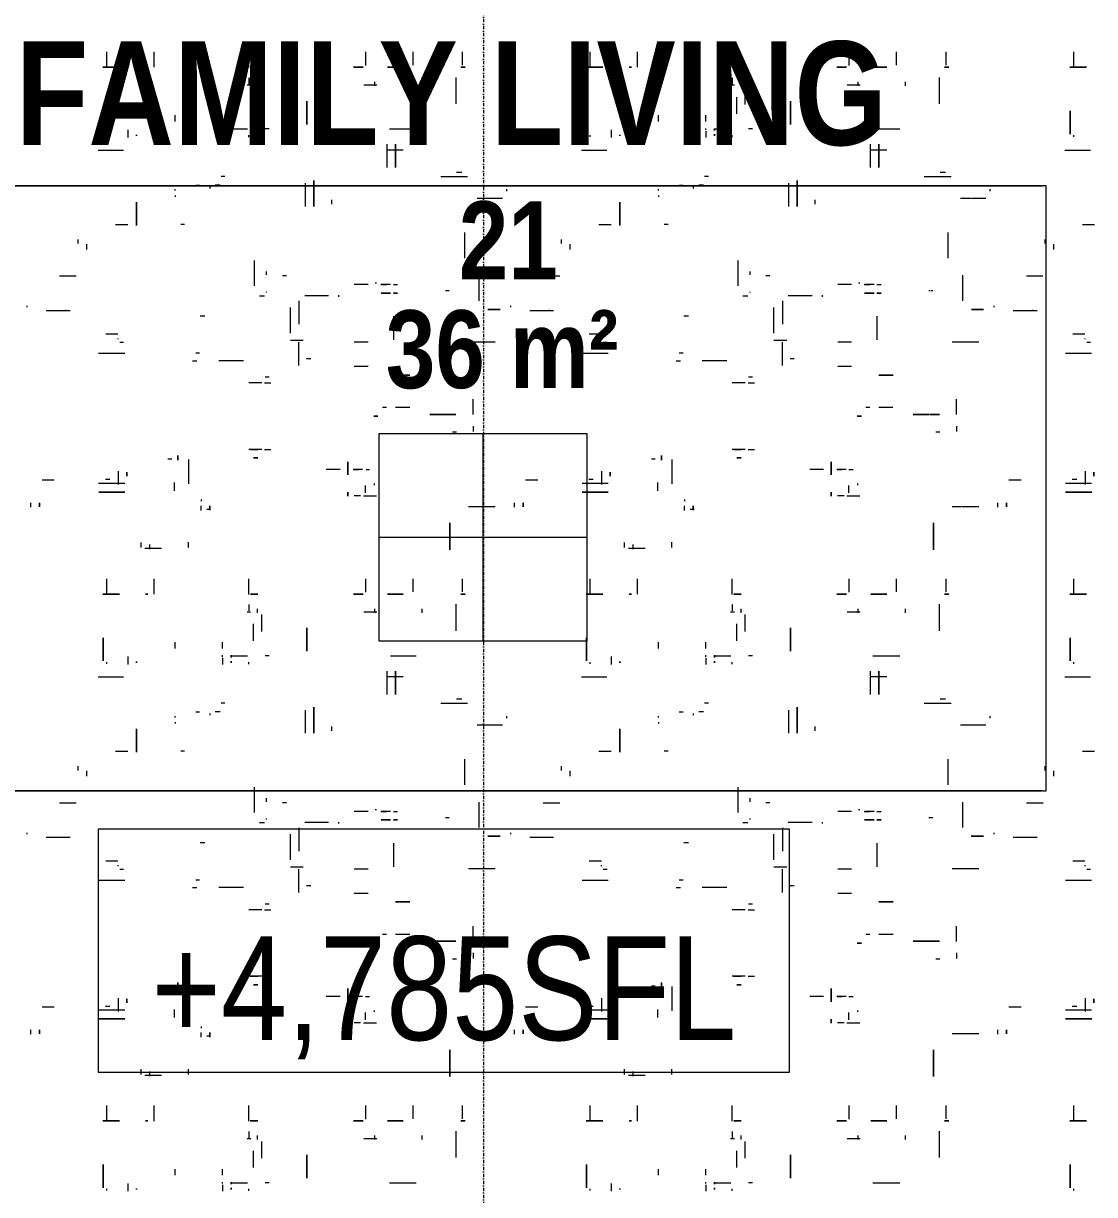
# Model space of a CAD drawing. Header units: millimetres. Extents: x -20313 to 13390, y -15775 to 12805.
# Drawn here: x -8561 to -7322, y -1739 to -383 of the extents above; entities that cross this region are included whole.
import ezdxf

# ---------------------------------------------------------------- set-up
doc = ezdxf.new("R2010")
doc.units = ezdxf.units.MM
doc.linetypes.add('TD_Level Line', pattern=[8, 4, -2, 0, -2])
for name, color, linetype, lineweight in [('A-AREA-IDEN', 2, 'Continuous', 9), ('G-ANNO-DIMS', 111, 'Continuous', 9), ('G-ANNO-SYMB', 111, 'Continuous', 9), ('G-IMPT', 8, 'Continuous', 5), ('I-FURN', 30, 'Continuous', 5)]:
    doc.layers.add(name, color=color, linetype=linetype, lineweight=lineweight)
doc.styles.add('Arial Narrow_1', font='ARIALN.TTF', dxfattribs={"height": 120})
doc.styles.add('Arial Narrow_B', font='ARIALNB.TTF', dxfattribs={"height": 90})
doc.styles.add('Arial Narrow_B_1', font='ARIALNB.TTF', dxfattribs={"height": 120})

# ---------------------------------------------------------------- blocks, each defined once
blk = doc.blocks.new('FUR_2_Tables_Coffee-Profile - _-1171523-01_First floor')
at = {"layer": 'I-FURN', "color": 10}
for p, q in [((-871.7, 350), (-871.7, -350)), ((-870.8, 350), (-871.7, 350)), ((-867.6, 350), (-871.7, 350)), ((-868, 350), (-870.7, 350)), ((-867.6, 350), (-785, 350)), ((-866.7, 350), (-865.9, 350)), ((-866.7, 350), (-863.2, 350)), ((-863.6, 350), (-866.1, 350)), ((-865.9, 350), (-836, 350)), ((-857.3, 350), (-863.4, 350)), ((-780.7, 350), (-863.2, 350)), ((-842.6, 350), (-857.3, 350)), ((-836, 350), (-842.4, 350)), ((-836, 350), (-222.8, 350)), ((-817.6, 350), (-834.9, 350)), ((-222.8, 350), (-817.6, 350)), ((-673, 350), (-785, 350)), ((-780.7, 350), (-673, 350)), ((-673, 350), (630.6, 350)), ((630.6, 350), (-673, 350)), ((229.6, 350), (-222.8, 350)), ((-221.7, 350), (-133.1, 350)), ((-132.4, 350), (-42.2, 350)), ((-42, 350), (48.8, 350)), ((49.1, 350), (139.2, 350)), ((139.9, 350), (228.5, 350)), ((817.8, 350), (229.6, 350)), ((229.6, 350), (836.1, 350)), ((814.1, 350), (630.6, 350)), ((630.6, 350), (673.9, 350)), ((674.9, 350), (809.8, 350)), ((863.7, 350), (809.8, 350)), ((814.1, 350), (868.1, 350)), ((835, 350), (817.8, 350)), ((842.5, 350), (836.1, 350)), ((836.1, 350), (866.9, 350)), ((857.2, 350), (842.6, 350)), ((859.4, 350), (857.2, 350)), ((863.3, 350), (859.9, 350)), ((866.2, 350), (863.6, 350)), ((863.7, 350), (866.9, 350)), ((871.9, 350), (868.1, 350)), ((871.9, 350), (868.1, 350)), ((871.9, -350), (871.9, 350)), ((-871.7, -350), (-871.7, -350)), ((-871.7, -350), (-870.8, -350)), ((-871.7, -350), (-867.6, -350)), ((-870.7, -350), (-868, -350)), ((-785, -350), (-867.6, -350)), ((-865.9, -350), (-866.7, -350)), ((-863.2, -350), (-866.7, -350)), ((-866.1, -350), (-863.6, -350)), ((-836, -350), (-865.9, -350)), ((-863.4, -350), (-857.3, -350)), ((-863.2, -350), (-780.7, -350)), ((-857.3, -350), (-842.6, -350)), ((-842.4, -350), (-836, -350)), ((-222.8, -350), (-836, -350)), ((-834.9, -350), (-817.6, -350)), ((-817.6, -350), (-222.8, -350)), ((-785, -350), (-673, -350)), ((-673, -350), (-780.7, -350)), ((630.6, -350), (-673, -350)), ((-673, -350), (630.6, -350)), ((-222.8, -350), (229.6, -350)), ((-133.1, -350), (-221.7, -350)), ((-42.2, -350), (-132.4, -350)), ((48.8, -350), (-42, -350)), ((139.2, -350), (49.1, -350)), ((228.5, -350), (139.9, -350)), ((229.6, -350), (817.8, -350)), ((836.1, -350), (229.6, -350)), ((630.6, -350), (814.1, -350)), ((673.9, -350), (630.6, -350)), ((809.8, -350), (674.9, -350)), ((809.8, -350), (863.7, -350)), ((868.1, -350), (814.1, -350)), ((817.8, -350), (835, -350)), ((836.1, -350), (842.5, -350)), ((866.9, -350), (836.1, -350)), ((842.6, -350), (857.2, -350)), ((857.2, -350), (859.4, -350)), ((859.9, -350), (863.3, -350)), ((863.6, -350), (866.2, -350)), ((866.9, -350), (863.7, -350)), ((868.1, -350), (871.9, -350)), ((868.1, -350), (871.9, -350))]:
    blk.add_line(p, q, dxfattribs=at)
blk = doc.blocks.new('FUR_8_Carpet - _-1171524-01_First floor')
at = {"layer": 'G-IMPT'}
for p, q in [((-903.5, 462.6), (-903.5, 460.7)), ((-508.3, 462.8), (-508.3, 460.7)), ((-477.8, 455.8), (-477.8, 463.3)), ((-477.8, 460), (-477.8, 461.5)), ((-368.4, 454.2), (-368.4, 463.3)), ((-344.1, 462.6), (-344.1, 460.7)), ((51.1, 462.8), (51.1, 460.7)), ((81.5, 455.8), (81.5, 463.3)), ((81.5, 460), (81.5, 461.5)), ((191, 454.2), (191, 463.3)), ((215.2, 462.6), (215.2, 460.7)), ((-671.1, 453.4), (-702.1, 453.4)), ((-575.6, 448.1), (-575.6, 425.8)), ((-575.6, 425.8), (-575.6, 448.1)), ((-531.9, 453.4), (-527.1, 453.4)), ((-487.8, 453.4), (-506.9, 453.4)), ((-477.8, 454.5), (-477.8, 452.8)), ((-111.7, 453.4), (-142.8, 453.4)), ((-16.2, 448.1), (-16.2, 425.8)), ((-16.2, 425.8), (-16.2, 448.1)), ((27.5, 453.4), (32.2, 453.4)), ((71.5, 453.4), (52.4, 453.4)), ((81.5, 454.5), (81.5, 452.8)), ((-513.4, 421.6), (-513.4, 436)), ((-477.8, 444.8), (-477.8, 437.6)), ((-423.1, 444.8), (-423.1, 437.6)), ((45.9, 421.6), (45.9, 436)), ((81.5, 444.8), (81.5, 437.6)), ((136.2, 444.8), (136.2, 437.6)), ((-748.2, 424.4), (-748.2, 393.8)), ((-523.4, 425.1), (-523.4, 420.1)), ((-513.4, 416.6), (-513.4, 421.6)), ((-188.8, 424.4), (-188.8, 393.8)), ((35.9, 425.1), (35.9, 420.1)), ((45.9, 416.6), (45.9, 421.6)), ((-523.4, 420.1), (-523.4, 405.7)), ((35.9, 420.1), (35.9, 405.7)), ((-708.5, 398.8), (-708.5, 403.4)), ((-641.5, 402.3), (-656.5, 402.3)), ((-653.8, 398.8), (-653.8, 403.4)), ((-518.3, 398.8), (-518.3, 403.4)), ((-506.5, 402.3), (-510.9, 402.3)), ((-508.3, 394.1), (-508.3, 401.5)), ((-149.1, 398.8), (-149.1, 403.4)), ((-82.2, 402.3), (-97.2, 402.3)), ((-94.4, 398.8), (-94.4, 403.4)), ((41.1, 398.8), (41.1, 403.4)), ((52.9, 402.3), (48.5, 402.3)), ((51.1, 394.1), (51.1, 401.5)), ((-903.5, 381.2), (-903.5, 364.2)), ((-643.8, 379.8), (-643.8, 364.2)), ((-508.3, 382.3), (-508.3, 364.2)), ((-398.9, 382.1), (-398.9, 364.2)), ((-344.1, 381.2), (-344.1, 364.2)), ((-84.4, 379.8), (-84.4, 364.2)), ((51.1, 382.3), (51.1, 364.2)), ((160.5, 382.1), (160.5, 364.2)), ((215.2, 381.2), (215.2, 364.2)), ((-755.8, 379.4), (-755.8, 364.2)), ((-698.5, 379.4), (-698.5, 364.2)), ((-196.4, 379.4), (-196.4, 364.2)), ((-139.1, 379.4), (-139.1, 364.2)), ((-438.1, 322), (-438.1, 328.2)), ((-393.4, 324.6), (-393.4, 330.1)), ((-383.4, 322.2), (-383.4, 328.2)), ((121.2, 322), (121.2, 328.2)), ((165.9, 324.6), (165.9, 330.1)), ((175.9, 322.2), (175.9, 328.2)), ((-453.3, 285), (-453.3, 279.8)), ((106.1, 285), (106.1, 279.8)), ((-815.7, 281.5), (-815.7, 276.5)), ((-762.7, 280.7), (-793.5, 280.7)), ((-464.3, 284), (-459.8, 284)), ((-453.3, 272.5), (-453.3, 274.5)), ((-256.4, 281.5), (-256.4, 276.5)), ((-203.3, 280.7), (-234.1, 280.7)), ((95.1, 284), (99.5, 284)), ((106.1, 272.5), (106.1, 274.5)), ((303, 281.5), (303, 276.5)), ((-641.1, 268.4), (-656.1, 268.4)), ((-643.3, 265), (-643.3, 256.3)), ((-637.7, 268.4), (-630.3, 268.4)), ((-422.3, 262.4), (-422.3, 252.9)), ((-81.7, 268.4), (-96.7, 268.4)), ((-83.9, 265), (-83.9, 256.3)), ((-78.4, 268.4), (-71, 268.4)), ((137.1, 262.4), (137.1, 252.9)), ((-924.2, 253.8), (-894, 253.8)), ((-916.6, 239.7), (-916.6, 255.2)), ((-901.8, 249.1), (-907, 249.1)), ((-842.7, 250.2), (-828.5, 250.2)), ((-653.3, 254.2), (-653.3, 255.9)), ((-439, 254.5), (-439, 226.3)), ((-364.8, 253.8), (-334.6, 253.8)), ((-357.2, 239.7), (-357.2, 255.2)), ((-342.5, 249.1), (-347.6, 249.1)), ((-283.3, 250.2), (-269.2, 250.2)), ((-93.9, 254.2), (-93.9, 255.9)), ((120.3, 254.5), (120.3, 226.3)), ((194.5, 253.8), (224.8, 253.8)), ((202.1, 239.7), (202.1, 255.2)), ((216.9, 249.1), (211.7, 249.1)), ((276, 250.2), (290.2, 250.2)), ((-643.3, 237.9), (-648.2, 237.9)), ((-640.1, 237.9), (-629.2, 237.9)), ((-629.6, 237.9), (-635.3, 237.9)), ((-613.9, 237.9), (-598, 237.9)), ((-83.9, 237.9), (-88.8, 237.9)), ((-80.7, 237.9), (-69.9, 237.9)), ((-70.3, 237.9), (-76, 237.9)), ((-54.6, 237.9), (-38.7, 237.9)), ((-518.3, 225.2), (-518.3, 223.8)), ((-419.3, 225.9), (-414.9, 225.9)), ((41.1, 225.2), (41.1, 223.8)), ((140, 225.9), (144.5, 225.9)), ((-526.6, 214.4), (-534, 214.4)), ((-523.3, 214.4), (-508.3, 214.4)), ((32.7, 214.4), (25.3, 214.4)), ((36, 214.4), (51, 214.4)), ((-768, 187.6), (-768, 193.8)), ((-748.5, 194.6), (-744.1, 194.6)), ((-208.7, 187.6), (-208.7, 193.8)), ((-189.2, 194.6), (-184.8, 194.6)), ((-768, 174.2), (-768, 156.5)), ((-694.6, 166.1), (-678, 166.1)), ((-667.5, 166.1), (-663.1, 166.1)), ((-208.7, 174.2), (-208.7, 156.5)), ((-135.3, 166.1), (-118.6, 166.1)), ((-108.2, 166.1), (-103.7, 166.1)), ((-526.6, 137.6), (-534, 137.6)), ((-523.3, 137.6), (-508.3, 137.6)), ((32.7, 137.6), (25.3, 137.6)), ((36, 137.6), (51, 137.6)), ((-531.9, 131), (-527.1, 131)), ((27.5, 131), (32.2, 131)), ((-646.3, 118.6), (-630.4, 118.6)), ((-580.1, 109.9), (-575.3, 109.9)), ((-566.5, 117.5), (-566.5, 115.6)), ((-566.5, 115.6), (-566.5, 90.6)), ((-502.1, 112), (-473.6, 112)), ((-443.3, 112), (-448.5, 112)), ((-87, 118.6), (-71.1, 118.6)), ((-20.7, 109.9), (-15.9, 109.9)), ((-7.1, 117.5), (-7.1, 115.6)), ((-7.1, 115.6), (-7.1, 90.6)), ((57.2, 112), (85.7, 112)), ((116, 112), (110.9, 112)), ((-924.2, 103.6), (-894, 103.6)), ((-447, 103), (-451.5, 103)), ((-364.8, 103.6), (-334.6, 103.6)), ((112.3, 103), (107.9, 103)), ((194.5, 103.6), (224.8, 103.6)), ((-922.9, 91), (-918.5, 91)), ((-916.6, 87.1), (-916.6, 86.1)), ((-762.7, 89.9), (-793.5, 89.9)), ((-675.7, 60.5), (-675.7, 87.8)), ((-646.3, 90.6), (-630.4, 90.6)), ((-571.5, 88.4), (-556.5, 88.4)), ((-561.8, 88.4), (-558.2, 88.4)), ((-363.5, 91), (-359.1, 91)), ((-357.2, 87.1), (-357.2, 86.1)), ((-203.3, 89.9), (-234.1, 89.9)), ((-116.3, 60.5), (-116.3, 87.8)), ((-87, 90.6), (-71.1, 90.6)), ((-12.1, 88.4), (2.9, 88.4)), ((-2.5, 88.4), (1.1, 88.4)), ((195.8, 91), (200.3, 91)), ((202.1, 87.1), (202.1, 86.1)), ((-902.3, 81), (-916.4, 81)), ((-566.5, 44.6), (-566.5, 69.6)), ((-556.5, 79.9), (-556.5, 75.2)), ((-556.5, 75.2), (-556.5, 50.2)), ((-342.9, 81), (-357.1, 81)), ((-7.1, 44.6), (-7.1, 69.6)), ((2.9, 79.9), (2.9, 75.2)), ((2.9, 75.2), (2.9, 50.2)), ((216.4, 81), (202.3, 81)), ((-457.7, 60.3), (-452.3, 60.3)), ((101.7, 60.3), (107.1, 60.3)), ((-861.1, 54.1), (-833.5, 54.1)), ((-856.2, 54.2), (-856.2, 53.1)), ((-811.1, 48.4), (-811.1, 50.1)), ((-775, 42.5), (-775, 13.1)), ((-566.5, 42.6), (-566.5, 44.6)), ((-301.7, 54.1), (-274.1, 54.1)), ((-296.9, 54.2), (-296.9, 53.1)), ((-251.7, 48.4), (-251.7, 50.1)), ((-215.7, 42.5), (-215.7, 13.1)), ((-7.1, 42.6), (-7.1, 44.6)), ((257.6, 54.1), (285.3, 54.1)), ((262.5, 54.2), (262.5, 53.1)), ((307.6, 48.4), (307.6, 50.1)), ((-740.3, 31.1), (-735.9, 31.1)), ((-612.7, 37.9), (-612.7, 36.2)), ((-600.8, 36.8), (-598.2, 36.8)), ((-598.2, 36.8), (-573.2, 36.8)), ((-529, 33), (-529, 32.1)), ((-526.5, 37), (-520.8, 37)), ((-180.9, 31.1), (-176.5, 31.1)), ((-53.4, 37.9), (-53.4, 36.2)), ((-41.4, 36.8), (-38.8, 36.8)), ((-38.8, 36.8), (-13.8, 36.8)), ((30.4, 33), (30.4, 32.1)), ((32.9, 37), (38.6, 37)), ((-675.7, 23.7), (-680.6, 23.7)), ((-672.5, 23.7), (-661.6, 23.7)), ((-661, 23.7), (-667.7, 23.7)), ((-646.3, 23.7), (-630.4, 23.7)), ((-552, 13.7), (-547.2, 13.7)), ((-514.7, 0), (-514.7, 25.2)), ((-116.3, 23.7), (-121.2, 23.7)), ((-113.1, 23.7), (-102.3, 23.7)), ((-101.7, 23.7), (-108.4, 23.7)), ((-87, 23.7), (-71.1, 23.7)), ((7.4, 13.7), (12.1, 13.7)), ((44.6, 0), (44.6, 25.2)), ((-529, 12.7), (-529, 8.5)), ((-514.7, -4.3), (-514.7, 0)), ((30.4, 12.7), (30.4, 8.5)), ((44.6, -4.3), (44.6, 0)), ((-758.3, -6.8), (-758.3, -20.9)), ((-198.9, -6.8), (-198.9, -36.7)), ((-880, -23.1), (-880, -16.9)), ((-870, -28.6), (-870, -23.6)), ((-758.3, -20.9), (-758.3, -36.7)), ((-320.6, -23.1), (-320.6, -16.9)), ((-310.6, -28.6), (-310.6, -23.6)), ((238.7, -23.1), (238.7, -16.9)), ((248.7, -28.6), (248.7, -23.6)), ((-913.5, -45.8), (-927.6, -45.8)), ((-434.1, -45.8), (-429.7, -45.8)), ((-354.1, -45.8), (-368.2, -45.8)), ((125.3, -45.8), (129.7, -45.8)), ((205.3, -45.8), (191.1, -45.8)), ((-583.5, -66.6), (-583.5, -91.6)), ((-583.5, -91.6), (-583.5, -66.6)), ((-573.5, -91.6), (-573.5, -66.6)), ((-24.2, -66.6), (-24.2, -91.6)), ((-24.2, -91.6), (-24.2, -66.6)), ((-14.2, -91.6), (-14.2, -66.6)), ((-780.2, -76.3), (-801.8, -76.3)), ((-772.4, -76.3), (-780.2, -76.3)), ((-604, -73), (-604, -69.3)), ((-604, -74.3), (-604, -73)), ((-423.1, -79.4), (-423.1, -77.9)), ((-213.1, -76.3), (-242.4, -76.3)), ((-44.6, -73), (-44.6, -69.3)), ((-44.6, -74.3), (-44.6, -73)), ((136.2, -79.4), (136.2, -77.9)), ((-806.8, -84.1), (-806.8, -86.6)), ((-573.5, -93.5), (-573.5, -91.6)), ((-475.3, -91.4), (-469.6, -91.4)), ((-463.6, -87.5), (-463.6, -89.6)), ((-447, -91.4), (-451.5, -91.4)), ((-423.1, -84.9), (-423.1, -86.6)), ((-247.5, -84.1), (-247.5, -86.6)), ((-14.2, -93.5), (-14.2, -91.6)), ((84, -91.4), (89.7, -91.4)), ((95.8, -87.5), (95.8, -89.6)), ((112.3, -91.4), (107.9, -91.4)), ((136.2, -84.9), (136.2, -86.6)), ((-747.6, -101.4), (-761.5, -101.4)), ((-752.7, -106.5), (-755, -106.5)), ((-748.8, -106.5), (-752.7, -106.5)), ((-730.4, -101.4), (-747.6, -101.4)), ((-480.8, -101.4), (-476.3, -101.4)), ((-171.1, -101.4), (-202.2, -101.4)), ((-189.5, -106.5), (-195.7, -106.5)), ((78.6, -101.4), (83, -101.4)), ((-668, -138.7), (-668, -111.7)), ((-108.7, -138.7), (-108.7, -111.7)), ((-893.3, -131.9), (-922.7, -131.9)), ((-687.1, -131.9), (-668.8, -131.9)), ((-334, -131.9), (-363.3, -131.9)), ((-127.8, -131.9), (-109.5, -131.9)), ((225.4, -131.9), (196, -131.9)), ((-903.5, -147.1), (-903.5, -149)), ((-508.3, -146.8), (-508.3, -149)), ((-477.8, -153.9), (-477.8, -146.4)), ((-477.8, -149.7), (-477.8, -148.1)), ((-368.4, -155.5), (-368.4, -146.4)), ((-344.1, -147.1), (-344.1, -149)), ((51.1, -146.8), (51.1, -149)), ((81.5, -153.9), (81.5, -146.4)), ((81.5, -149.7), (81.5, -148.1)), ((191, -155.5), (191, -146.4)), ((215.2, -147.1), (215.2, -149)), ((-699.4, -156.3), (-702.1, -156.3)), ((-671.1, -156.3), (-699.4, -156.3)), ((-575.6, -161.6), (-575.6, -183.8)), ((-575.6, -183.8), (-575.6, -161.6)), ((-531.9, -156.3), (-527.1, -156.3)), ((-487.8, -156.3), (-506.9, -156.3)), ((-477.8, -155.2), (-477.8, -156.9)), ((-112.8, -156.3), (-142.8, -156.3)), ((-16.2, -161.6), (-16.2, -183.8)), ((-16.2, -183.8), (-16.2, -161.6)), ((27.5, -156.3), (32.2, -156.3)), ((71.5, -156.3), (52.4, -156.3)), ((81.5, -155.2), (81.5, -156.9)), ((-513.4, -188.1), (-513.4, -173.7)), ((-477.8, -164.9), (-477.8, -172.1)), ((-423.1, -164.9), (-423.1, -172.1)), ((45.9, -188.1), (45.9, -173.7)), ((81.5, -164.9), (81.5, -172.1)), ((136.2, -164.9), (136.2, -172.1)), ((-748.2, -185.3), (-748.2, -198.8)), ((-523.4, -184.6), (-523.4, -189.6)), ((-523.4, -189.6), (-523.4, -204)), ((-513.4, -193.1), (-513.4, -188.1)), ((-188.8, -185.3), (-188.8, -215.9)), ((35.9, -184.6), (35.9, -189.6)), ((35.9, -189.6), (35.9, -204)), ((45.9, -193.1), (45.9, -188.1)), ((-748.2, -198.8), (-748.2, -215.9)), ((-708.5, -210.8), (-708.5, -206.2)), ((-652.4, -207.3), (-656.5, -207.3)), ((-653.8, -210.8), (-653.8, -206.2)), ((-641.5, -207.3), (-652.4, -207.3)), ((-518.3, -210.8), (-518.3, -206.2)), ((-506.5, -207.3), (-510.9, -207.3)), ((-508.3, -215.6), (-508.3, -208.2)), ((-149.1, -210.8), (-149.1, -206.2)), ((-82.2, -207.3), (-97.2, -207.3)), ((-94.4, -210.8), (-94.4, -206.2)), ((41.1, -210.8), (41.1, -206.2)), ((52.9, -207.3), (49.1, -207.3)), ((51.1, -215.6), (51.1, -208.2)), ((-903.5, -228.5), (-903.5, -245.5)), ((-758.8, -227.8), (-757.4, -227.8)), ((-757.4, -227.8), (-758.8, -227.8)), ((-755.8, -230.2), (-755.8, -242)), ((-698.5, -230.2), (-698.5, -245.5)), ((-643.8, -229.8), (-643.8, -245.5)), ((-508.3, -227.4), (-508.3, -245.5)), ((-398.9, -227.6), (-398.9, -245.5)), ((-344.1, -228.5), (-344.1, -245.5)), ((-196.4, -230.2), (-196.4, -245.5)), ((-139.1, -230.2), (-139.1, -245.5)), ((-84.4, -229.8), (-84.4, -245.5)), ((51.1, -227.4), (51.1, -245.5)), ((160.5, -227.6), (160.5, -245.5)), ((215.2, -228.5), (215.2, -245.5)), ((-755.8, -242), (-755.8, -245.5)), ((-438.1, -287.7), (-438.1, -281.5)), ((-393.4, -285), (-393.4, -279.6)), ((-383.4, -287.5), (-383.4, -281.5)), ((121.2, -287.7), (121.2, -281.5)), ((165.9, -285), (165.9, -279.6)), ((175.9, -287.5), (175.9, -281.5)), ((-741.2, -310.1), (-741.2, -294.7)), ((-741.2, -294.7), (-741.2, -310.1)), ((-453.3, -324.6), (-453.3, -329.8)), ((106.1, -324.6), (106.1, -329.8)), ((-815.7, -328.2), (-815.7, -333.2)), ((-774.1, -329), (-793.5, -329)), ((-762.7, -329), (-773.4, -329)), ((-464.3, -325.7), (-459.8, -325.7)), ((-453.3, -337.2), (-453.3, -335.1)), ((-256.4, -328.2), (-256.4, -333.2)), ((-203.3, -329), (-234.1, -329)), ((95.1, -325.7), (99.5, -325.7)), ((106.1, -337.2), (106.1, -335.1)), ((303, -328.2), (303, -333.2)), ((-651.9, -341.3), (-656.1, -341.3)), ((-641.1, -341.3), (-651.9, -341.3)), ((-643.3, -344.7), (-643.3, -353.4)), ((-637.7, -341.3), (-630.3, -341.3)), ((-422.3, -347.3), (-422.3, -356.7)), ((-81.7, -341.3), (-96.7, -341.3)), ((-83.9, -344.7), (-83.9, -353.4)), ((-78.4, -341.3), (-71, -341.3)), ((137.1, -347.3), (137.1, -356.7)), ((-924.2, -355.8), (-894, -355.8)), ((-916.6, -369.9), (-916.6, -354.5)), ((-901.8, -360.6), (-907, -360.6)), ((-842.7, -359.5), (-828.5, -359.5)), ((-653.3, -355.5), (-653.3, -353.8)), ((-439, -355.2), (-439, -383.3)), ((-364.8, -355.8), (-334.6, -355.8)), ((-357.2, -369.9), (-357.2, -354.5)), ((-342.5, -360.6), (-347.6, -360.6)), ((-283.3, -359.5), (-269.2, -359.5)), ((-93.9, -355.5), (-93.9, -353.8)), ((120.3, -355.2), (120.3, -383.3)), ((194.5, -355.8), (224.8, -355.8)), ((202.1, -369.9), (202.1, -354.5)), ((216.9, -360.6), (211.7, -360.6)), ((276, -359.5), (290.2, -359.5)), ((-643.3, -371.8), (-648.2, -371.8)), ((-640.1, -371.8), (-629.2, -371.8)), ((-629.6, -371.8), (-635.3, -371.8)), ((-613.9, -371.8), (-598, -371.8)), ((-84.8, -371.8), (-88.8, -371.8)), ((-80.7, -371.8), (-69.9, -371.8)), ((-70.3, -371.8), (-76, -371.8)), ((-54.6, -371.8), (-38.7, -371.8)), ((-518.3, -384.5), (-518.3, -385.9)), ((-419.3, -383.8), (-414.9, -383.8)), ((41.1, -384.5), (41.1, -385.9)), ((140, -383.8), (144.5, -383.8)), ((-526.6, -395.2), (-534, -395.2)), ((-523.3, -395.2), (-508.3, -395.2)), ((32.7, -395.2), (25.3, -395.2)), ((36, -395.2), (51, -395.2)), ((-768, -419), (-768, -415.9)), ((-768, -422.1), (-768, -419)), ((-748.5, -415.1), (-744.1, -415.1)), ((-208.7, -422.1), (-208.7, -415.9)), ((-189.2, -415.1), (-184.8, -415.1)), ((-768, -435.4), (-768, -446.9)), ((-768, -446.9), (-768, -453.2)), ((-748.1, -435.6), (-737.5, -435.6)), ((-737.5, -435.6), (-748.1, -435.6)), ((-694.1, -443.6), (-678, -443.6)), ((-667.5, -443.6), (-663.1, -443.6)), ((-208.7, -435.4), (-208.7, -453.2)), ((-135.3, -443.6), (-118.6, -443.6)), ((-108.2, -443.6), (-103.7, -443.6)), ((-526.6, -472), (-534, -472)), ((-523.3, -472), (-508.3, -472)), ((32.7, -472), (25.3, -472)), ((36, -472), (51, -472)), ((-531.9, -478.6), (-527.1, -478.6)), ((27.5, -478.6), (32.2, -478.6)), ((-646.3, -491), (-630.4, -491)), ((-580.1, -499.8), (-575.3, -499.8)), ((-566.5, -492.2), (-566.5, -494.1)), ((-566.5, -494.1), (-566.5, -519.1)), ((-502.1, -497.6), (-473.6, -497.6)), ((-443.3, -497.6), (-448.5, -497.6)), ((-87, -491), (-71.1, -491)), ((-20.7, -499.8), (-15.9, -499.8)), ((-7.1, -492.2), (-7.1, -494.1)), ((-7.1, -494.1), (-7.1, -519.1)), ((57.2, -497.6), (85.7, -497.6)), ((116, -497.6), (110.9, -497.6)), ((-924.2, -506.1), (-894, -506.1)), ((-447, -506.7), (-451.5, -506.7)), ((-364.8, -506.1), (-334.6, -506.1)), ((112.3, -506.7), (107.9, -506.7)), ((194.5, -506.1), (224.8, -506.1)), ((-922.9, -518.7), (-918.5, -518.7)), ((-916.6, -522.6), (-916.6, -523.6)), ((-773.4, -519.8), (-793.5, -519.8)), ((-762.7, -519.8), (-773.4, -519.8)), ((-675.7, -549.2), (-675.7, -521.8)), ((-646.3, -519.1), (-630.4, -519.1)), ((-571.5, -521.2), (-556.5, -521.2)), ((-561.8, -521.2), (-558.2, -521.2)), ((-363.5, -518.7), (-359.1, -518.7)), ((-357.2, -522.6), (-357.2, -523.6)), ((-203.3, -519.8), (-234.1, -519.8)), ((-116.3, -549.2), (-116.3, -521.8)), ((-87, -519.1), (-71.1, -519.1)), ((-12.1, -521.2), (2.9, -521.2)), ((-2.5, -521.2), (1.1, -521.2)), ((195.8, -518.7), (200.3, -518.7)), ((202.1, -522.6), (202.1, -523.6)), ((-902.3, -528.7), (-916.4, -528.7)), ((-566.5, -565.1), (-566.5, -540.1)), ((-556.5, -529.7), (-556.5, -534.5)), ((-556.5, -534.5), (-556.5, -559.5)), ((-342.9, -528.7), (-357.1, -528.7)), ((-7.1, -565.1), (-7.1, -540.1)), ((2.9, -529.7), (2.9, -534.5)), ((2.9, -534.5), (2.9, -559.5)), ((216.4, -528.7), (202.3, -528.7)), ((-861.1, -555.5), (-833.5, -555.5)), ((-856.2, -555.5), (-856.2, -556.6)), ((-457.7, -549.3), (-452.3, -549.3)), ((-301.7, -555.5), (-274.1, -555.5)), ((-296.9, -555.5), (-296.9, -556.6)), ((101.7, -549.3), (107.1, -549.3)), ((257.6, -555.5), (285.3, -555.5)), ((262.5, -555.5), (262.5, -556.6)), ((-811.1, -561.3), (-811.1, -559.6)), ((-775, -567.2), (-775, -596.6)), ((-566.5, -567.1), (-566.5, -565.1)), ((-251.7, -561.3), (-251.7, -559.6)), ((-215.7, -567.2), (-215.7, -596.6)), ((-7.1, -567.1), (-7.1, -565.1)), ((307.6, -561.3), (307.6, -559.6)), ((-740.3, -578.6), (-738.4, -578.6)), ((-737.5, -578.6), (-735.9, -578.6)), ((-612.7, -571.8), (-612.7, -573.5)), ((-600.8, -572.8), (-598.2, -572.8)), ((-598.2, -572.8), (-573.2, -572.8)), ((-529, -576.6), (-529, -577.6)), ((-526.5, -572.6), (-520.8, -572.6)), ((-180.9, -578.6), (-176.5, -578.6)), ((-53.4, -571.8), (-53.4, -573.5)), ((-41.4, -572.8), (-38.8, -572.8)), ((-38.8, -572.8), (-13.8, -572.8)), ((30.4, -576.6), (30.4, -577.6)), ((32.9, -572.6), (38.6, -572.6)), ((-675.7, -586), (-680.6, -586)), ((-672.5, -586), (-661.6, -586)), ((-661, -586), (-667.7, -586)), ((-646.3, -586), (-630.4, -586)), ((-552, -595.9), (-547.2, -595.9)), ((-514.7, -613.9), (-514.7, -584.5)), ((-116.3, -586), (-121.2, -586)), ((-113.1, -586), (-102.3, -586)), ((-101.7, -586), (-108.4, -586)), ((-87, -586), (-71.1, -586)), ((7.4, -595.9), (12.1, -595.9)), ((44.6, -613.9), (44.6, -584.5)), ((-529, -597), (-529, -601.2)), ((30.4, -597), (30.4, -601.2)), ((-758.3, -616.5), (-758.3, -630.5)), ((-198.9, -616.5), (-198.9, -646.3)), ((-880, -632.7), (-880, -626.6)), ((-870, -638.2), (-870, -633.3)), ((-758.3, -630.5), (-758.3, -646.3)), ((-320.6, -632.7), (-320.6, -626.6)), ((-310.6, -638.2), (-310.6, -633.3)), ((238.7, -632.7), (238.7, -626.6)), ((248.7, -638.2), (248.7, -633.3)), ((-913.5, -655.5), (-927.6, -655.5)), ((-434.1, -655.5), (-429.7, -655.5)), ((-354.1, -655.5), (-368.2, -655.5)), ((125.3, -655.5), (129.7, -655.5)), ((205.3, -655.5), (191.1, -655.5)), ((-583.5, -676.3), (-583.5, -700)), ((-583.5, -700), (-583.5, -676.3)), ((-573.5, -700), (-573.5, -676.3)), ((-24.2, -676.3), (-24.2, -700)), ((-24.2, -700), (-24.2, -676.3)), ((-14.2, -700), (-14.2, -676.3)), ((-785, -686), (-801.8, -686)), ((-780.2, -686), (-784.6, -686)), ((-772.4, -686), (-780.2, -686)), ((-604, -682.7), (-604, -679)), ((-604, -684), (-604, -682.7)), ((-423.1, -689), (-423.1, -687.6)), ((-213.1, -686), (-242.4, -686)), ((-44.6, -682.7), (-44.6, -679)), ((-44.6, -684), (-44.6, -682.7)), ((136.2, -689), (136.2, -687.6)), ((-806.8, -693.8), (-806.8, -696.2)), ((-583.5, -700), (-583.5, -701.3)), ((-583.5, -701.3), (-583.5, -700)), ((-573.5, -701.3), (-573.5, -700)), ((-573.5, -703.2), (-573.5, -701.3)), ((-475.3, -701.1), (-469.6, -701.1)), ((-463.6, -697.2), (-463.6, -699.2)), ((-447, -701.1), (-451.5, -701.1)), ((-423.1, -694.6), (-423.1, -696.2)), ((-247.5, -693.8), (-247.5, -696.2)), ((-24.2, -700), (-24.2, -701.3)), ((-24.2, -701.3), (-24.2, -700)), ((-14.2, -701.3), (-14.2, -700)), ((-14.2, -703.2), (-14.2, -701.3)), ((84, -701.1), (89.7, -701.1)), ((95.8, -697.2), (95.8, -699.2)), ((112.3, -701.1), (107.9, -701.1)), ((136.2, -694.6), (136.2, -696.2)), ((-730.4, -711.1), (-761.5, -711.1)), ((-748.8, -716.1), (-755, -716.1)), ((-480.8, -711.1), (-476.3, -711.1)), ((-171.1, -711.1), (-202.2, -711.1)), ((-189.5, -716.1), (-195.7, -716.1)), ((78.6, -711.1), (83, -711.1)), ((-668, -748.3), (-668, -721.4)), ((-108.7, -748.3), (-108.7, -721.4)), ((-893.3, -741.5), (-922.7, -741.5)), ((-687.1, -741.5), (-668.8, -741.5)), ((-334, -741.5), (-363.3, -741.5)), ((-127.8, -741.5), (-109.5, -741.5)), ((225.4, -741.5), (196, -741.5)), ((-903.5, -756.7), (-903.5, -758.6)), ((-508.3, -756.5), (-508.3, -758.6)), ((-477.8, -763.5), (-477.8, -756.1)), ((-477.8, -759.3), (-477.8, -757.8)), ((-368.4, -765.1), (-368.4, -756.1)), ((-344.1, -756.7), (-344.1, -758.6)), ((51.1, -756.5), (51.1, -758.6)), ((81.5, -763.5), (81.5, -756.1)), ((81.5, -759.3), (81.5, -757.8)), ((191, -765.1), (191, -756.1)), ((215.2, -756.7), (215.2, -758.6)), ((-671.1, -766), (-702.1, -766)), ((-575.6, -771.3), (-575.6, -793.5)), ((-575.6, -793.5), (-575.6, -771.3)), ((-531.9, -766), (-527.1, -766)), ((-487.8, -766), (-506.9, -766)), ((-477.8, -764.9), (-477.8, -766.6)), ((-111.7, -766), (-142.8, -766)), ((-16.2, -771.3), (-16.2, -793.5)), ((-16.2, -793.5), (-16.2, -771.3)), ((27.5, -766), (32.2, -766)), ((71.5, -766), (52.4, -766)), ((81.5, -764.9), (81.5, -766.6)), ((-513.4, -797.8), (-513.4, -783.4)), ((-477.8, -774.6), (-477.8, -781.8)), ((-423.1, -774.6), (-423.1, -781.8)), ((45.9, -797.8), (45.9, -783.4)), ((81.5, -774.6), (81.5, -781.8)), ((136.2, -774.6), (136.2, -781.8)), ((-748.2, -795), (-748.2, -825.5)), ((-523.4, -794.3), (-523.4, -799.3)), ((-523.4, -799.3), (-523.4, -813.7)), ((-513.4, -802.8), (-513.4, -797.8)), ((-188.8, -795), (-188.8, -825.5)), ((35.9, -794.3), (35.9, -799.3)), ((35.9, -799.3), (35.9, -813.7)), ((45.9, -802.8), (45.9, -797.8)), ((-708.5, -820.5), (-708.5, -815.9)), ((-641.5, -817), (-656.5, -817)), ((-653.8, -820.5), (-653.8, -815.9)), ((-518.3, -820.5), (-518.3, -815.9)), ((-506.5, -817), (-510.9, -817)), ((-508.3, -825.2), (-508.3, -817.8)), ((-149.1, -820.5), (-149.1, -815.9)), ((-82.2, -817), (-97.2, -817)), ((-94.4, -820.5), (-94.4, -815.9)), ((41.1, -820.5), (41.1, -815.9)), ((52.9, -817), (48.5, -817)), ((51.1, -825.2), (51.1, -817.8)), ((-903.5, -838.1), (-903.5, -855.1)), ((-755.8, -839.9), (-755.8, -855.1)), ((-698.5, -839.9), (-698.5, -855.1)), ((-643.8, -839.5), (-643.8, -855.1)), ((-508.3, -837.1), (-508.3, -855.1)), ((-398.9, -837.3), (-398.9, -855.1)), ((-344.1, -838.1), (-344.1, -855.1)), ((-196.4, -839.9), (-196.4, -855.1)), ((-139.1, -839.9), (-139.1, -855.1)), ((-84.4, -839.5), (-84.4, -855.1)), ((51.1, -837.1), (51.1, -855.1)), ((160.5, -837.3), (160.5, -855.1)), ((215.2, -838.1), (215.2, -855.1))]:
    blk.add_line(p, q, dxfattribs=at)
at = {"layer": 'G-IMPT', "flags": 128}
for points in [[(-487.8, 461.4), (-487.8, 459.5)], [(-378.4, 461.4), (-378.4, 460)], [(71.5, 461.4), (71.5, 459.5)], [(181, 461.4), (181, 460)], [(-899.2, 459.4), (-899.2, 432.5)], [(-487.8, 452.8), (-487.8, 455.3)], [(-339.8, 459.4), (-339.8, 432.5)], [(71.5, 452.8), (71.5, 455.3)], [(219.5, 459.4), (219.5, 432.5)], [(-575.6, 425.8), (-575.6, 421.1)], [(-16.2, 425.8), (-16.2, 421.1)], [(-918.2, 381.9), (-913, 381.9), (-898.8, 381.9), (-913, 381.9)], [(-758.8, 381.9), (-753.8, 381.9)], [(-668.8, 381.9), (-687.1, 381.9)], [(-629.5, 381.9), (-640.6, 381.9)], [(-510.2, 381.9), (-513.6, 381.9), (-518.8, 381.9), (-513.6, 381.9)], [(-389, 381.9), (-391.7, 381.9)], [(-358.8, 381.9), (-353.6, 381.9), (-339.5, 381.9), (-353.6, 381.9)], [(-199.5, 381.9), (-194.5, 381.9)], [(-109.5, 381.9), (-127.8, 381.9)], [(-70.1, 381.9), (-81.2, 381.9)], [(49.2, 381.9), (45.7, 381.9), (40.5, 381.9), (45.7, 381.9)], [(170.3, 381.9), (167.6, 381.9)], [(200.5, 381.9), (205.7, 381.9), (219.9, 381.9), (205.7, 381.9)], [(-741.2, 299.5), (-741.2, 330.6)], [(-181.8, 299.5), (-181.8, 330.6)], [(-463.3, 279.8), (-463.3, 285)], [(96.1, 279.8), (96.1, 285)], [(-825.7, 276.5), (-825.7, 281.1)], [(-266.4, 276.5), (-266.4, 281.1)], [(293, 276.5), (293, 281.1)], [(-924.3, 263.8), (-894.1, 263.8)], [(-622.8, 264.2), (-622.8, 268.8)], [(-364.9, 263.8), (-334.8, 263.8)], [(-63.5, 264.2), (-63.5, 268.8)], [(194.4, 263.8), (224.6, 263.8)], [(-926.6, 240.7), (-926.6, 245.4)], [(-622.8, 244), (-622.8, 228.8)], [(-367.2, 240.7), (-367.2, 245.4)], [(-63.5, 244), (-63.5, 228.8)], [(192.1, 240.7), (192.1, 245.4)], [(-518.8, 224.4), (-513.6, 224.4)], [(-426.4, 221.7), (-426.4, 227.2)], [(40.5, 224.4), (45.7, 224.4)], [(133, 221.7), (133, 227.2)], [(-748.1, 174.1), (-717.8, 174.1)], [(-657.8, 176.1), (-653, 176.1)], [(-188.7, 174.1), (-158.4, 174.1)], [(-98.4, 176.1), (-93.6, 176.1)], [(-678, 128.6), (-694.6, 128.6)], [(-118.6, 128.6), (-135.3, 128.6)], [(-784.9, 52.5), (-799, 52.5)], [(-225.5, 52.5), (-239.7, 52.5)], [(-680.6, 33.7), (-675.7, 33.7)], [(-661.4, 33.7), (-672.5, 33.7)], [(-121.2, 33.7), (-116.3, 33.7)], [(-102.1, 33.7), (-113.1, 33.7)], [(-655.2, 22.4), (-655.2, 21.3)], [(-95.9, 22.4), (-95.9, 21.3)], [(-378.4, -71.7), (-378.4, -44.8)], [(181, -71.7), (181, -44.8)], [(-583.5, -91.6), (-583.5, -96.7)], [(-24.2, -91.6), (-24.2, -96.7)], [(-678, -111.7), (-678, -138.7)], [(-118.7, -111.7), (-118.7, -138.7)], [(-487.8, -148.2), (-487.8, -150.2)], [(-378.4, -148.2), (-378.4, -149.7)], [(71.5, -148.2), (71.5, -150.2)], [(181, -148.2), (181, -149.7)], [(-899.2, -150.3), (-899.2, -177.2)], [(-487.8, -156.9), (-487.8, -154.3)], [(-339.8, -150.3), (-339.8, -177.2)], [(71.5, -156.9), (71.5, -154.3)], [(219.5, -150.3), (219.5, -177.2)], [(-575.6, -183.8), (-575.6, -188.5)], [(-16.2, -183.8), (-16.2, -188.5)], [(-918.2, -227.8), (-913, -227.8), (-898.8, -227.8), (-913, -227.8)], [(-757.4, -227.8), (-753.8, -227.8)], [(-668.8, -227.8), (-687.1, -227.8)], [(-629.5, -227.8), (-640.6, -227.8)], [(-510.2, -227.8), (-513.6, -227.8), (-518.8, -227.8), (-513.6, -227.8)], [(-389, -227.8), (-391.7, -227.8)], [(-358.8, -227.8), (-353.6, -227.8), (-339.5, -227.8), (-353.6, -227.8)], [(-199.5, -227.8), (-194.5, -227.8)], [(-109.5, -227.8), (-127.8, -227.8)], [(-70.1, -227.8), (-81.2, -227.8)], [(49.1, -227.8), (45.7, -227.8), (40.5, -227.8), (45.7, -227.8)], [(170.3, -227.8), (167.6, -227.8)], [(200.5, -227.8), (205.7, -227.8), (219.9, -227.8), (205.7, -227.8)], [(-741.2, -294.7), (-741.2, -279)], [(-181.8, -310.1), (-181.8, -279)], [(-463.3, -329.8), (-463.3, -324.7)], [(96.1, -329.8), (96.1, -324.7)], [(-825.7, -333.2), (-825.7, -328.6)], [(-266.4, -333.2), (-266.4, -328.6)], [(293, -333.2), (293, -328.6)], [(-924.3, -345.8), (-894.1, -345.8)], [(-622.8, -345.5), (-622.8, -340.9)], [(-364.9, -345.8), (-334.8, -345.8)], [(-63.5, -345.5), (-63.5, -340.9)], [(194.4, -345.8), (224.6, -345.8)], [(-926.6, -368.9), (-926.6, -364.3)], [(-622.8, -365.7), (-622.8, -380.9)], [(-367.2, -368.9), (-367.2, -364.3)], [(-63.5, -365.7), (-63.5, -380.9)], [(192.1, -368.9), (192.1, -364.3)], [(-518.8, -385.2), (-513.6, -385.2)], [(-426.4, -387.9), (-426.4, -382.5)], [(40.5, -385.2), (45.7, -385.2)], [(133, -387.9), (133, -382.5)], [(-657.8, -433.6), (-653, -433.6)], [(-98.4, -433.6), (-93.6, -433.6)], [(-736.7, -435.6), (-717.8, -435.6)], [(-188.7, -435.6), (-158.4, -435.6)], [(-678, -481), (-694.6, -481)], [(-118.6, -481), (-135.3, -481)], [(-785, -557.2), (-799, -557.2)], [(-225.5, -557.2), (-239.7, -557.2)], [(-680.6, -576), (-675.7, -576)], [(-661.4, -576), (-672.5, -576)], [(-121.2, -576), (-116.3, -576)], [(-102.1, -576), (-113.1, -576)], [(-655.2, -587.2), (-655.2, -588.3)], [(-95.9, -587.2), (-95.9, -588.3)], [(-378.4, -681.4), (-378.4, -654.4)], [(181, -681.4), (181, -654.4)], [(-583.5, -701.3), (-583.5, -706.4)], [(-24.2, -701.3), (-24.2, -706.4)], [(-678, -721.4), (-678, -748.3)], [(-118.7, -721.4), (-118.7, -748.3)], [(-487.8, -757.9), (-487.8, -759.8)], [(-378.4, -757.9), (-378.4, -759.3)], [(71.5, -757.9), (71.5, -759.8)], [(181, -757.9), (181, -759.3)], [(-899.2, -759.9), (-899.2, -786.9)], [(-487.8, -766.6), (-487.8, -764)], [(-339.8, -759.9), (-339.8, -786.9)], [(71.5, -766.6), (71.5, -764)], [(219.5, -759.9), (219.5, -786.9)], [(-575.6, -793.5), (-575.6, -798.2)], [(-16.2, -793.5), (-16.2, -798.2)], [(-918.2, -837.5), (-913, -837.5), (-898.8, -837.5), (-913, -837.5)], [(-758.8, -837.5), (-753.8, -837.5)], [(-668.8, -837.5), (-687.1, -837.5)], [(-629.5, -837.5), (-640.6, -837.5)], [(-510.2, -837.5), (-513.6, -837.5), (-518.8, -837.5), (-513.6, -837.5)], [(-389, -837.5), (-391.7, -837.5)], [(-358.8, -837.5), (-353.6, -837.5), (-339.5, -837.5), (-353.6, -837.5)], [(-199.5, -837.5), (-194.5, -837.5)], [(-109.5, -837.5), (-127.8, -837.5)], [(-70.1, -837.5), (-81.2, -837.5)], [(49.2, -837.5), (45.7, -837.5), (40.5, -837.5), (45.7, -837.5)], [(170.3, -837.5), (167.6, -837.5)], [(200.5, -837.5), (205.7, -837.5), (219.9, -837.5), (205.7, -837.5)]]:
    blk.add_lwpolyline(points, close=True, dxfattribs=at)
for points in [[(-388.2, 329), (-393.4, 329), (-407.5, 329)], [(171.1, 329), (166, 329), (151.8, 329)], [(-510.1, 214.4), (-513.6, 214.4), (-518.8, 214.4)], [(49.3, 214.4), (45.7, 214.4), (40.5, 214.4)], [(-848.9, 13.7), (-854, 13.7), (-868.2, 13.7)], [(-289.5, 13.7), (-294.7, 13.7), (-308.8, 13.7)], [(269.8, 13.7), (264.7, 13.7), (250.5, 13.7)], [(-388.2, -280.7), (-393.4, -280.7), (-407.5, -280.7)], [(171.1, -280.7), (166, -280.7), (151.8, -280.7)], [(-510.1, -395.2), (-513.6, -395.2), (-518.8, -395.2)], [(49.1, -395.2), (45.7, -395.2), (40.5, -395.2)], [(-848.9, -595.9), (-854, -595.9), (-867.6, -595.9)], [(-289.5, -595.9), (-294.7, -595.9), (-308.8, -595.9)], [(269.8, -595.9), (264.7, -595.9), (250.5, -595.9)]]:
    blk.add_lwpolyline(points, dxfattribs=at)
blk = doc.blocks.new('Room Tag B - Medium_rfaX - Name and Number-1261570-01_First floor')
at = {"layer": 'A-AREA-IDEN'}
for p, q in [((-2.752, -5.004), (-2.752, -2.604)), ((-2.752, -2.604), (-0.352, -2.604)), ((-1.552, -2.604), (-1.552, -5.004)), ((-0.352, -2.604), (-0.352, -5.004)), ((-2.752, -3.804), (-0.352, -3.804)), ((-0.352, -5.004), (-2.752, -5.004))]:
    blk.add_line(p, q, dxfattribs=at)
blk = doc.blocks.new('Spot Elevations - _-1243852-01_First floor')
at = {"layer": 'G-ANNO-DIMS'}
for p, q in [((-4, 0), (-4, 2.8125)), ((-4, 2.8125), (4, 2.8125)), ((4, 2.8125), (4, 0)), ((4, 0), (-4, 0))]:
    blk.add_line(p, q, dxfattribs=at)

msp = doc.modelspace()

# ---------------------------------------------------------------- linework, layer by layer
at = {"layer": 'G-ANNO-SYMB', "linetype": 'TD_Level Line', "lineweight": 18}
msp.add_line((-8028.9, 11512.7), (-8028.9, -14482.8), dxfattribs=at)

# ---------------------------------------------------------------- block references
at = {"layer": 'A-AREA-IDEN', "xscale": 99.99999999999994, "yscale": 99.99999999999994, "zscale": 99.99999999999994}
msp.add_blockref('Room Tag B - Medium_rfaX - Name and Number-1261570-01_First floor', (-7874.4, -597.7), dxfattribs=at)
at = {"layer": 'G-ANNO-DIMS', "extrusion": (0, 0, -1), "xscale": 99.99999999999994, "yscale": 99.99999999999994, "zscale": 99.99999999999994}
msp.add_blockref('Spot Elevations - _-1243852-01_First floor', (8074.8, -1596.9), dxfattribs=at)
at = {"layer": 'I-FURN', "color": 10, "rotation": 180}
for name, p in [('FUR_8_Carpet - _-1171524-01_First floor', (-8249.6, -1271.5)), ('FUR_2_Tables_Coffee-Profile - _-1171523-01_First floor', (-8249.6, -921.5))]:
    msp.add_blockref(name, p, dxfattribs=at)

# ---------------------------------------------------------------- texts
at = {"layer": 'A-AREA-IDEN', "attachment_point": 1}
for s, insert, char_height, width, style in [('FAMILY LIVING', (-8570.3, -404.2), 120, 1306.751, 'Arial Narrow_B_1'), ('21', (-8057.6, -589.4), 90, 144.304, 'Arial Narrow_B'), ('36 m²', (-8142.1, -715.4), 90, 328.692, 'Arial Narrow_B')]:
    msp.add_mtext(s, dxfattribs=dict(at, insert=insert, char_height=char_height, width=width, style=style))
at = {"layer": 'G-ANNO-DIMS', "insert": (-8413.1, -1439.9), "char_height": 120, "width": 812.014, "attachment_point": 1, "line_spacing_factor": 0.974696, "style": 'Arial Narrow_1'}
msp.add_mtext('+4,785SFL', dxfattribs=at)

doc.saveas('drawing.dxf')
